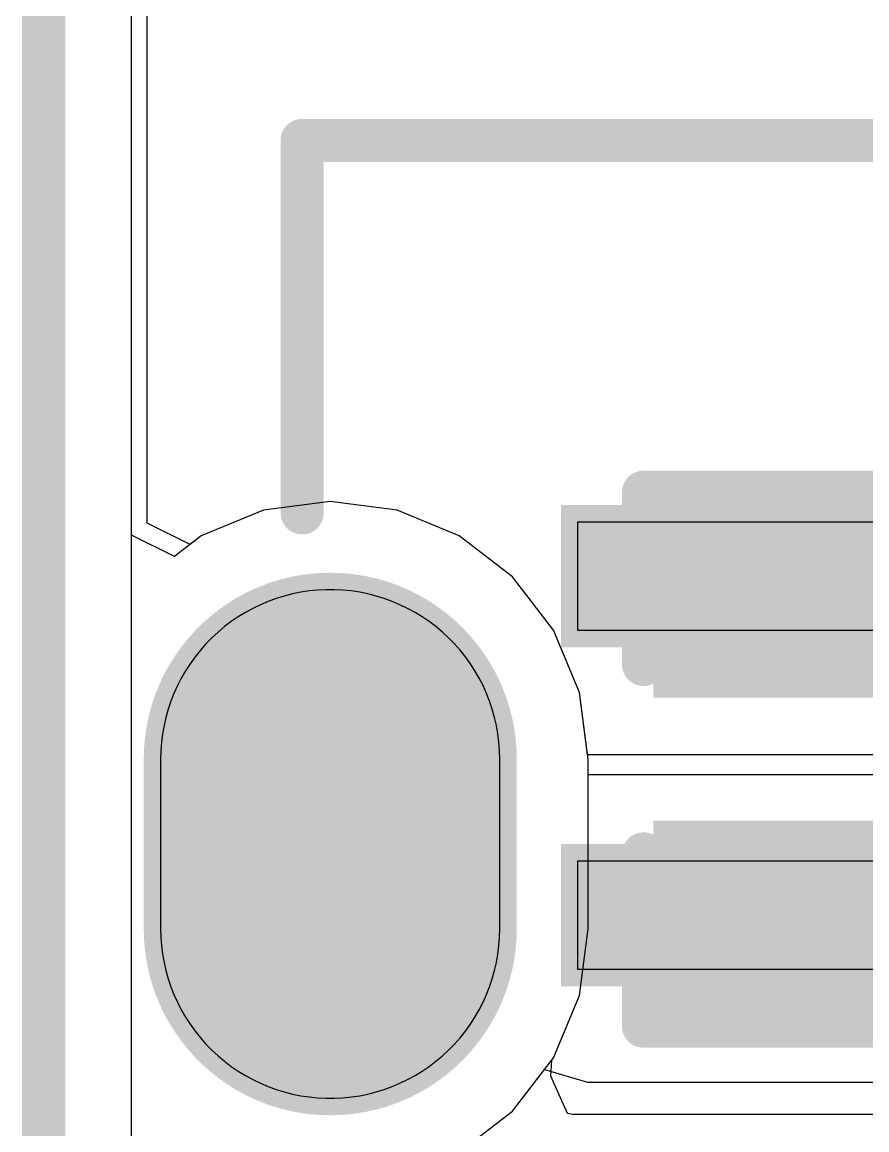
# Model space of a CAD drawing. Header units: inches. Extents: x 0 to 5271, y 0 to 5417.
# Drawn here: x -0.064 to 2.427, y 52.558 to 55.825 of the extents above; entities that cross this region are included whole.
import ezdxf

# ---------------------------------------------------------------- set-up
doc = ezdxf.new("R2010")
doc.units = ezdxf.units.IN
for name, color, linetype in [('Board_Outline', 216, 'Continuous'), ('Bottom Layer', 5, 'Continuous'), ('Bottom Overlay', 54, 'Continuous'), ('Bottom Paste', 16, 'Continuous'), ('Bottom Solder', 6, 'Continuous'), ('Drill Drawing', 1, 'Continuous'), ('L2_GND1', 16, 'Continuous'), ('L3_SIG1', 76, 'Continuous'), ('L4_PWR', 90, 'Continuous'), ('L5_GND2', 156, 'Continuous'), ('L6_SIG2', 130, 'Continuous'), ('L7_GND3', 216, 'Continuous'), ('Multi-Layer', 9, 'Continuous'), ('Pad Holes', 156, 'Continuous'), ('Top Layer', 1, 'Continuous'), ('Top Overlay', 2, 'Continuous'), ('Top Paste', 8, 'Continuous'), ('Top Solder', 216, 'Continuous')]:
    doc.layers.add(name, color=color, linetype=linetype)

# ---------------------------------------------------------------- blocks, each defined once
blk = doc.blocks.new('C___0402_B_93')
at = {"layer": 'Bottom Layer'}
for points in [[(-0.2413, 0.3175), (-0.2413, -0.3175), (-0.6985, -0.3175), (-0.6985, 0.3175)], [(0.6985, 0.3175), (0.6985, -0.3175), (0.2413, -0.3175), (0.2413, 0.3175)]]:
    blk.add_hatch(color=5, dxfattribs=at).paths.add_polyline_path(points)
at = {"layer": 'Bottom Paste'}
for points in [[(-0.2413, 0.3175), (-0.2413, -0.3175), (-0.6985, -0.3175), (-0.6985, 0.3175)], [(0.6985, 0.3175), (0.6985, -0.3175), (0.2413, -0.3175), (0.2413, 0.3175)]]:
    blk.add_hatch(color=16, dxfattribs=at).paths.add_polyline_path(points)
at = {"layer": 'Bottom Solder'}
for points in [[(-0.1813, 0.3775), (-0.1813, -0.3775), (-0.7585, -0.3775), (-0.7585, 0.3775)], [(0.7585, 0.3775), (0.7585, -0.3775), (0.1813, -0.3775), (0.1813, 0.3775)]]:
    blk.add_hatch(color=6, dxfattribs=at).paths.add_polyline_path(points)
at = {"layer": 'Bottom Overlay'}
for points in [[(-0.7874, -0.4064, 0.127, 0.127, 0), (-0.7874, 0.4064, 0.127, 0.127, 0)], [(-0.2794, 0.4064, 0.127, 0.127, 0), (-0.7874, 0.4064, 0.127, 0.127, 0)], [(0.7874, 0.4064, 0.127, 0.127, 0), (0.2794, 0.4064, 0.127, 0.127, 0)], [(0.7874, -0.4064, 0.127, 0.127, 0), (0.7874, 0.4064, 0.127, 0.127, 0)], [(-0.2794, -0.4064, 0.127, 0.127, 0), (-0.7874, -0.4064, 0.127, 0.127, 0)], [(0.7874, -0.4064, 0.127, 0.127, 0), (0.2794, -0.4064, 0.127, 0.127, 0)]]:
    blk.add_lwpolyline(points, format="xyseb", dxfattribs=at)
for points in [[(-0.8192, 0.4064, 0.0635, 0.0635, 1), (-0.7557, 0.4064, 0.0635, 0.0635, 1)], [(-0.8192, 0.4064, 0.0635, 0.0635, 1), (-0.7557, 0.4064, 0.0635, 0.0635, 1)], [(-0.3112, 0.4064, 0.0635, 0.0635, 1), (-0.2477, 0.4064, 0.0635, 0.0635, 1)], [(0.2476, 0.4064, 0.0635, 0.0635, 1), (0.3111, 0.4064, 0.0635, 0.0635, 1)], [(0.7556, 0.4064, 0.0635, 0.0635, 1), (0.8191, 0.4064, 0.0635, 0.0635, 1)], [(0.7556, 0.4064, 0.0635, 0.0635, 1), (0.8191, 0.4064, 0.0635, 0.0635, 1)], [(-0.8192, -0.4064, 0.0635, 0.0635, 1), (-0.7557, -0.4064, 0.0635, 0.0635, 1)], [(-0.8192, -0.4064, 0.0635, 0.0635, 1), (-0.7557, -0.4064, 0.0635, 0.0635, 1)], [(-0.3112, -0.4064, 0.0635, 0.0635, 1), (-0.2477, -0.4064, 0.0635, 0.0635, 1)], [(0.2476, -0.4064, 0.0635, 0.0635, 1), (0.3111, -0.4064, 0.0635, 0.0635, 1)], [(0.7556, -0.4064, 0.0635, 0.0635, 1), (0.8191, -0.4064, 0.0635, 0.0635, 1)], [(0.7556, -0.4064, 0.0635, 0.0635, 1), (0.8191, -0.4064, 0.0635, 0.0635, 1)]]:
    blk.add_lwpolyline(points, format="xyseb", close=True, dxfattribs=at)
blk = doc.blocks.new('TYPE_C_31_D_07_150')
at = {"layer": 'Bottom Layer'}
h = blk.add_hatch(color=5, dxfattribs=at)
edge = h.paths.add_edge_path()
edge.add_arc((2.33, -2.62), 0.5, 180, 360)
edge.add_line((2.83, -2.62), (2.83, -2.12))
edge.add_arc((2.33, -2.12), 0.5, 0, 180)
edge.add_line((1.83, -2.12), (1.83, -2.62))
at = {"layer": 'Bottom Solder'}
h = blk.add_hatch(color=6, dxfattribs=at)
edge = h.paths.add_edge_path()
edge.add_arc((2.33, -2.62), 0.55, 180, 360)
edge.add_line((2.88, -2.62), (2.88, -2.12))
edge.add_arc((2.33, -2.12), 0.55, 0, 180)
edge.add_line((1.78, -2.12), (1.78, -2.62))
at = {"layer": 'L2_GND1'}
h = blk.add_hatch(color=16, dxfattribs=at)
edge = h.paths.add_edge_path()
edge.add_arc((2.33, -2.62), 0.5, 180, 360)
edge.add_line((2.83, -2.62), (2.83, -2.12))
edge.add_arc((2.33, -2.12), 0.5, 0, 180)
edge.add_line((1.83, -2.12), (1.83, -2.62))
at = {"layer": 'L3_SIG1'}
h = blk.add_hatch(color=76, dxfattribs=at)
edge = h.paths.add_edge_path()
edge.add_arc((2.33, -2.62), 0.5, 180, 360)
edge.add_line((2.83, -2.62), (2.83, -2.12))
edge.add_arc((2.33, -2.12), 0.5, 0, 180)
edge.add_line((1.83, -2.12), (1.83, -2.62))
at = {"layer": 'L4_PWR'}
h = blk.add_hatch(color=90, dxfattribs=at)
edge = h.paths.add_edge_path()
edge.add_arc((2.33, -2.62), 0.5, 180, 360)
edge.add_line((2.83, -2.62), (2.83, -2.12))
edge.add_arc((2.33, -2.12), 0.5, 0, 180)
edge.add_line((1.83, -2.12), (1.83, -2.62))
at = {"layer": 'L5_GND2'}
h = blk.add_hatch(color=156, dxfattribs=at)
edge = h.paths.add_edge_path()
edge.add_arc((2.33, -2.62), 0.5, 180, 360)
edge.add_line((2.83, -2.62), (2.83, -2.12))
edge.add_arc((2.33, -2.12), 0.5, 0, 180)
edge.add_line((1.83, -2.12), (1.83, -2.62))
at = {"layer": 'L6_SIG2'}
h = blk.add_hatch(color=130, dxfattribs=at)
edge = h.paths.add_edge_path()
edge.add_arc((2.33, -2.62), 0.5, 180, 360)
edge.add_line((2.83, -2.62), (2.83, -2.12))
edge.add_arc((2.33, -2.12), 0.5, 0, 180)
edge.add_line((1.83, -2.12), (1.83, -2.62))
at = {"layer": 'L7_GND3'}
h = blk.add_hatch(color=216, dxfattribs=at)
edge = h.paths.add_edge_path()
edge.add_arc((2.33, -2.62), 0.5, 180, 360)
edge.add_line((2.83, -2.62), (2.83, -2.12))
edge.add_arc((2.33, -2.12), 0.5, 0, 180)
edge.add_line((1.83, -2.12), (1.83, -2.62))
at = {"layer": 'Multi-Layer'}
h = blk.add_hatch(color=9, dxfattribs=at)
edge = h.paths.add_edge_path()
edge.add_arc((2.33, -2.62), 0.5, 180, 360)
edge.add_line((2.83, -2.62), (2.83, -2.12))
edge.add_arc((2.33, -2.12), 0.5, 0, 180)
edge.add_line((1.83, -2.12), (1.83, -2.62))
at = {"layer": 'Pad Holes'}
h = blk.add_hatch(color=7, dxfattribs=at)
edge = h.paths.add_edge_path()
edge.add_arc((2.33, -2.645), 0.325, 180, 360)
edge.add_line((2.655, -2.645), (2.655, -2.095))
edge.add_arc((2.33, -2.095), 0.325, 0, 180)
edge.add_line((2.005, -2.095), (2.005, -2.645))
at = {"layer": 'Top Layer'}
h = blk.add_hatch(color=1, dxfattribs=at)
edge = h.paths.add_edge_path()
edge.add_arc((2.33, -2.62), 0.5, 180, 360)
edge.add_line((2.83, -2.62), (2.83, -2.12))
edge.add_arc((2.33, -2.12), 0.5, 0, 180)
edge.add_line((1.83, -2.12), (1.83, -2.62))
for points in [[(0.4, -2), (1.6, -2), (1.6, -2.32), (0.4, -2.32)], [(0.4, -3), (1.6, -3), (1.6, -3.32), (0.4, -3.32)]]:
    blk.add_hatch(color=1, dxfattribs=at).paths.add_polyline_path(points)
at = {"layer": 'Top Solder'}
h = blk.add_hatch(color=216, dxfattribs=at)
edge = h.paths.add_edge_path()
edge.add_arc((2.33, -2.62), 0.55, 180, 360)
edge.add_line((2.88, -2.62), (2.88, -2.12))
edge.add_arc((2.33, -2.12), 0.55, 0, 180)
edge.add_line((1.78, -2.12), (1.78, -2.62))
for points in [[(0.35, -1.95), (1.65, -1.95), (1.65, -2.37), (0.35, -2.37)], [(0.35, -2.95), (1.65, -2.95), (1.65, -3.37), (0.35, -3.37)]]:
    blk.add_hatch(color=216, dxfattribs=at).paths.add_polyline_path(points)
at = {"layer": 'Top Overlay'}
for points in [[(2.413, -3.3465, 0.127, 0.127, 0), (2.413, -4.4451, 0.127, 0.127, 0)], [(2.413, -4.4451, 0.127, 0.127, 0), (0.3093, -4.4451, 0.127, 0.127, 0)]]:
    blk.add_lwpolyline(points, format="xyseb", dxfattribs=at)
for points in [[(2.3813, -3.3465, 0.0635, 0.0635, 1), (2.4448, -3.3465, 0.0635, 0.0635, 1)], [(2.3813, -4.4451, 0.0635, 0.0635, 1), (2.4448, -4.4451, 0.0635, 0.0635, 1)], [(2.3813, -4.4451, 0.0635, 0.0635, 1), (2.4448, -4.4451, 0.0635, 0.0635, 1)]]:
    blk.add_lwpolyline(points, format="xyseb", close=True, dxfattribs=at)
at = {"layer": 'Top Paste'}
for p, q in [((2.2188, -1.6326), (2.1947, -1.6388)), ((2.2433, -1.6277), (2.2188, -1.6326)), ((2.2679, -1.624), (2.2433, -1.6277)), ((2.2927, -1.6215), (2.2679, -1.624)), ((2.3176, -1.6202), (2.2927, -1.6215)), ((2.3425, -1.6202), (2.3176, -1.6202)), ((2.3674, -1.6215), (2.3425, -1.6202)), ((2.3922, -1.624), (2.3674, -1.6215)), ((2.4169, -1.6277), (2.3922, -1.624)), ((2.4413, -1.6326), (2.4169, -1.6277)), ((2.4655, -1.6388), (2.4413, -1.6326)), ((2.1244, -1.6643), (2.102, -1.6752)), ((2.1474, -1.6547), (2.1244, -1.6643)), ((2.1708, -1.6461), (2.1474, -1.6547)), ((2.1947, -1.6388), (2.1708, -1.6461)), ((2.4893, -1.6461), (2.4655, -1.6388)), ((2.5127, -1.6547), (2.4893, -1.6461)), ((2.5357, -1.6643), (2.5127, -1.6547)), ((2.5582, -1.6752), (2.5357, -1.6643)), ((2.0801, -1.6871), (2.0588, -1.7001)), ((2.102, -1.6752), (2.0801, -1.6871)), ((2.5801, -1.6871), (2.5582, -1.6752)), ((2.6013, -1.7001), (2.5801, -1.6871)), ((2.0183, -1.7292), (1.9992, -1.7452)), ((2.0382, -1.7141), (2.0183, -1.7292)), ((2.0588, -1.7001), (2.0382, -1.7141)), ((2.6219, -1.7141), (2.6013, -1.7001)), ((2.6418, -1.7292), (2.6219, -1.7141)), ((2.6609, -1.7452), (2.6418, -1.7292)), ((1.9809, -1.7622), (1.9635, -1.78)), ((1.9992, -1.7452), (1.9809, -1.7622)), ((2.6792, -1.7622), (2.6609, -1.7452)), ((2.6966, -1.78), (2.6792, -1.7622)), ((1.9635, -1.78), (1.947, -1.7987)), ((2.7131, -1.7987), (2.6966, -1.78)), ((1.9315, -1.8182), (1.9169, -1.8384)), ((1.947, -1.7987), (1.9315, -1.8182)), ((2.7286, -1.8182), (2.7131, -1.7987)), ((2.7432, -1.8384), (2.7286, -1.8182)), ((1.9034, -1.8594), (1.891, -1.881)), ((1.9169, -1.8384), (1.9034, -1.8594)), ((2.7567, -1.8594), (2.7432, -1.8384)), ((2.7692, -1.881), (2.7567, -1.8594)), ((1.891, -1.881), (1.8796, -1.9031)), ((2.7806, -1.9031), (2.7692, -1.881)), ((1.8693, -1.9259), (1.8602, -1.9491)), ((1.8796, -1.9031), (1.8693, -1.9259)), ((2.7908, -1.9259), (2.7806, -1.9031)), ((2.7999, -1.9491), (2.7908, -1.9259)), ((1.8602, -1.9491), (1.8523, -1.9727)), ((2.8078, -1.9727), (2.7999, -1.9491)), ((1.8523, -1.9727), (1.8455, -1.9967)), ((2.8146, -1.9967), (2.8078, -1.9727)), ((0.4, -2), (1.6, -2)), ((1.6, -2), (1.6, -2.32)), ((1.84, -2.021), (1.8357, -2.0456)), ((1.8455, -1.9967), (1.84, -2.021)), ((2.8202, -2.021), (2.8146, -1.9967)), ((2.8245, -2.0456), (2.8202, -2.021)), ((1.8357, -2.0456), (1.8326, -2.0703)), ((2.8276, -2.0703), (2.8245, -2.0456)), ((1.8326, -2.0703), (1.8307, -2.0952)), ((2.8295, -2.0952), (2.8276, -2.0703)), ((1.8307, -2.0952), (1.8301, -2.1201)), ((1.8301, -2.1201), (1.8301, -2.6201)), ((2.8301, -2.1201), (2.8295, -2.0952)), ((2.8301, -2.6201), (2.8301, -2.1201)), ((1.6, -2.32), (0.4, -2.32)), ((1.8301, -2.6201), (1.8307, -2.645)), ((1.8307, -2.645), (1.8326, -2.6699)), ((2.8276, -2.6699), (2.8295, -2.645)), ((2.8295, -2.645), (2.8301, -2.6201)), ((1.8326, -2.6699), (1.8357, -2.6946)), ((2.8245, -2.6946), (2.8276, -2.6699)), ((1.8357, -2.6946), (1.84, -2.7192)), ((2.8202, -2.7192), (2.8245, -2.6946)), ((1.84, -2.7192), (1.8455, -2.7435)), ((1.8455, -2.7435), (1.8523, -2.7675)), ((2.8078, -2.7675), (2.8146, -2.7435)), ((2.8146, -2.7435), (2.8202, -2.7192)), ((1.8523, -2.7675), (1.8602, -2.7911)), ((2.7999, -2.7911), (2.8078, -2.7675)), ((1.8602, -2.7911), (1.8693, -2.8143)), ((2.7908, -2.8143), (2.7999, -2.7911)), ((1.8693, -2.8143), (1.8796, -2.837)), ((1.8796, -2.837), (1.891, -2.8592)), ((2.7692, -2.8592), (2.7806, -2.837)), ((2.7806, -2.837), (2.7908, -2.8143)), ((1.891, -2.8592), (1.9034, -2.8808)), ((2.7567, -2.8808), (2.7692, -2.8592)), ((1.9034, -2.8808), (1.9169, -2.9017)), ((1.9169, -2.9017), (1.9315, -2.922)), ((2.7286, -2.922), (2.7432, -2.9017)), ((2.7432, -2.9017), (2.7567, -2.8808)), ((1.9315, -2.922), (1.947, -2.9415)), ((2.7131, -2.9415), (2.7286, -2.922)), ((1.947, -2.9415), (1.9635, -2.9602)), ((1.9635, -2.9602), (1.9809, -2.978)), ((2.6792, -2.978), (2.6966, -2.9602)), ((2.6966, -2.9602), (2.7131, -2.9415)), ((0.4, -3), (1.6, -3)), ((1.6, -3), (1.6, -3.32)), ((1.9809, -2.978), (1.9992, -2.995)), ((1.9992, -2.995), (2.0183, -3.011)), ((2.6418, -3.011), (2.6609, -2.995)), ((2.6609, -2.995), (2.6792, -2.978)), ((2.0183, -3.011), (2.0382, -3.0261)), ((2.0382, -3.0261), (2.0588, -3.0401)), ((2.6013, -3.0401), (2.6219, -3.0261)), ((2.6219, -3.0261), (2.6418, -3.011)), ((2.0588, -3.0401), (2.0801, -3.0531)), ((2.0801, -3.0531), (2.102, -3.065)), ((2.102, -3.065), (2.1244, -3.0758)), ((2.5357, -3.0758), (2.5582, -3.065)), ((2.5582, -3.065), (2.5801, -3.0531)), ((2.5801, -3.0531), (2.6013, -3.0401)), ((2.1244, -3.0758), (2.1474, -3.0855)), ((2.1474, -3.0855), (2.1708, -3.0941)), ((2.1708, -3.0941), (2.1947, -3.1014)), ((2.1947, -3.1014), (2.2188, -3.1075)), ((2.4413, -3.1075), (2.4655, -3.1014)), ((2.4655, -3.1014), (2.4893, -3.0941)), ((2.4893, -3.0941), (2.5127, -3.0855)), ((2.5127, -3.0855), (2.5357, -3.0758)), ((2.2188, -3.1075), (2.2433, -3.1125)), ((2.2433, -3.1125), (2.2679, -3.1162)), ((2.2679, -3.1162), (2.2927, -3.1187)), ((2.2927, -3.1187), (2.3176, -3.1199)), ((2.3176, -3.1199), (2.3425, -3.1199)), ((2.3425, -3.1199), (2.3674, -3.1187)), ((2.3674, -3.1187), (2.3922, -3.1162)), ((2.3922, -3.1162), (2.4169, -3.1125)), ((2.4169, -3.1125), (2.4413, -3.1075)), ((1.6, -3.32), (0.4, -3.32))]:
    blk.add_line(p, q, dxfattribs=at)

msp = doc.modelspace()

# ---------------------------------------------------------------- linework, layer by layer
at = {"layer": 'Board_Outline'}
msp.add_lwpolyline([(0, 0, 0.127, 0.127, 0), (0, 110, 0.127, 0.127, 0)], format="xyseb", dxfattribs=at)
at = {"layer": 'Bottom Layer'}
for p, q in [((0.259, 54.3122), (0.259, 62.1702)), ((0.845, 54.4119), (0.6482, 54.386)), ((1.0418, 54.386), (0.845, 54.4119)), ((0.6482, 54.386), (0.4647, 54.31)), ((1.2253, 54.31), (1.0418, 54.386)), ((0.386, 54.2495), (0.259, 54.3122)), ((0.4647, 54.31), (0.386, 54.2495)), ((1.3828, 54.1891), (1.2253, 54.31)), ((1.5036, 54.0316), (1.3828, 54.1891)), ((1.5796, 53.8482), (1.5036, 54.0316)), ((1.6038, 53.6641), (1.5796, 53.8482)), ((2.7465, 53.6641), (1.6038, 53.6641)), ((1.3828, 52.6136), (1.4765, 52.7358)), ((1.4765, 52.7358), (1.6035, 52.6989)), ((1.6035, 52.6989), (1.6035, 52.6989)), ((1.6035, 52.6989), (2.7465, 52.6989)), ((1.2253, 52.4928), (1.3828, 52.6136))]:
    msp.add_line(p, q, dxfattribs=at)
for points in [[(2.175, 54.1213, 0.3048, 0.3048, 0), (2.2044, 54.1506, 0.3048, 0.3048, 0)], [(2.2044, 54.1506, 0.3048, 0.3048, 0), (3.0516, 54.1506, 0.3048, 0.3048, 0)], [(2.175, 53.1815, 0.3048, 0.3048, 0), (2.178, 53.1845, 0.3048, 0.3048, 0)], [(2.178, 53.1845, 0.3048, 0.3048, 0), (3.0703, 53.1845, 0.3048, 0.3048, 0)]]:
    msp.add_lwpolyline(points, format="xyseb", dxfattribs=at)
for points in [[(2.1282, 54.1506, 0.1524, 0.1524, 1), (2.2806, 54.1506, 0.1524, 0.1524, 1)], [(2.1282, 54.1506, 0.1524, 0.1524, 1), (2.2806, 54.1506, 0.1524, 0.1524, 1)], [(2.0988, 54.1213, 0.1524, 0.1524, 1), (2.2512, 54.1213, 0.1524, 0.1524, 1)], [(2.0988, 53.1815, 0.1524, 0.1524, 1), (2.2512, 53.1815, 0.1524, 0.1524, 1)], [(2.1018, 53.1845, 0.1524, 0.1524, 1), (2.2542, 53.1845, 0.1524, 0.1524, 1)], [(2.1018, 53.1845, 0.1524, 0.1524, 1), (2.2542, 53.1845, 0.1524, 0.1524, 1)]]:
    msp.add_lwpolyline(points, format="xyseb", close=True, dxfattribs=at)
at = {"layer": 'Drill Drawing'}
for points in [[(0.591, 53.6554, 0.0508, 0.0508, 0), (0.845, 53.5284, 0.0508, 0.0508, 0)], [(0.591, 53.6554, 0.0508, 0.0508, 0), (0.718, 53.4014, 0.0508, 0.0508, 0)], [(0.845, 53.5284, 0.0508, 0.0508, 0), (1.099, 53.6554, 0.0508, 0.0508, 0)], [(0.972, 53.4014, 0.0508, 0.0508, 0), (1.099, 53.6554, 0.0508, 0.0508, 0)], [(0.6926, 53.5538, 0.0508, 0.0508, 0), (0.845, 53.4776, 0.0508, 0.0508, 0)], [(0.6926, 53.5538, 0.0508, 0.0508, 0), (0.7688, 53.4014, 0.0508, 0.0508, 0)], [(0.845, 53.4776, 0.0508, 0.0508, 0), (0.9974, 53.5538, 0.0508, 0.0508, 0)], [(0.9212, 53.4014, 0.0508, 0.0508, 0), (0.9974, 53.5538, 0.0508, 0.0508, 0)], [(0.591, 53.1474, 0.0508, 0.0508, 0), (0.718, 53.4014, 0.0508, 0.0508, 0)], [(0.6926, 53.249, 0.0508, 0.0508, 0), (0.7688, 53.4014, 0.0508, 0.0508, 0)], [(0.9212, 53.4014, 0.0508, 0.0508, 0), (0.9974, 53.249, 0.0508, 0.0508, 0)], [(0.972, 53.4014, 0.0508, 0.0508, 0), (1.099, 53.1474, 0.0508, 0.0508, 0)], [(0.6926, 53.249, 0.0508, 0.0508, 0), (0.845, 53.3252, 0.0508, 0.0508, 0)], [(0.845, 53.3252, 0.0508, 0.0508, 0), (0.9974, 53.249, 0.0508, 0.0508, 0)], [(0.591, 53.1474, 0.0508, 0.0508, 0), (0.845, 53.2744, 0.0508, 0.0508, 0)], [(0.845, 53.2744, 0.0508, 0.0508, 0), (1.099, 53.1474, 0.0508, 0.0508, 0)]]:
    msp.add_lwpolyline(points, format="xyseb", dxfattribs=at)
for points in [[(0.5783, 53.6554, 0.0254, 0.0254, 1), (0.6037, 53.6554, 0.0254, 0.0254, 1)], [(0.5783, 53.6554, 0.0254, 0.0254, 1), (0.6037, 53.6554, 0.0254, 0.0254, 1)], [(1.0863, 53.6554, 0.0254, 0.0254, 1), (1.1117, 53.6554, 0.0254, 0.0254, 1)], [(1.0863, 53.6554, 0.0254, 0.0254, 1), (1.1117, 53.6554, 0.0254, 0.0254, 1)], [(0.6799, 53.5538, 0.0254, 0.0254, 1), (0.7053, 53.5538, 0.0254, 0.0254, 1)], [(0.6799, 53.5538, 0.0254, 0.0254, 1), (0.7053, 53.5538, 0.0254, 0.0254, 1)], [(0.9847, 53.5538, 0.0254, 0.0254, 1), (1.0101, 53.5538, 0.0254, 0.0254, 1)], [(0.9847, 53.5538, 0.0254, 0.0254, 1), (1.0101, 53.5538, 0.0254, 0.0254, 1)], [(0.8323, 53.5284, 0.0254, 0.0254, 1), (0.8577, 53.5284, 0.0254, 0.0254, 1)], [(0.8323, 53.5284, 0.0254, 0.0254, 1), (0.8577, 53.5284, 0.0254, 0.0254, 1)], [(0.8323, 53.4776, 0.0254, 0.0254, 1), (0.8577, 53.4776, 0.0254, 0.0254, 1)], [(0.8323, 53.4776, 0.0254, 0.0254, 1), (0.8577, 53.4776, 0.0254, 0.0254, 1)], [(0.7053, 53.4014, 0.0254, 0.0254, 1), (0.7307, 53.4014, 0.0254, 0.0254, 1)], [(0.7053, 53.4014, 0.0254, 0.0254, 1), (0.7307, 53.4014, 0.0254, 0.0254, 1)], [(0.7561, 53.4014, 0.0254, 0.0254, 1), (0.7815, 53.4014, 0.0254, 0.0254, 1)], [(0.7561, 53.4014, 0.0254, 0.0254, 1), (0.7815, 53.4014, 0.0254, 0.0254, 1)], [(0.9085, 53.4014, 0.0254, 0.0254, 1), (0.9339, 53.4014, 0.0254, 0.0254, 1)], [(0.9085, 53.4014, 0.0254, 0.0254, 1), (0.9339, 53.4014, 0.0254, 0.0254, 1)], [(0.9593, 53.4014, 0.0254, 0.0254, 1), (0.9847, 53.4014, 0.0254, 0.0254, 1)], [(0.9593, 53.4014, 0.0254, 0.0254, 1), (0.9847, 53.4014, 0.0254, 0.0254, 1)], [(0.8323, 53.3252, 0.0254, 0.0254, 1), (0.8577, 53.3252, 0.0254, 0.0254, 1)], [(0.8323, 53.3252, 0.0254, 0.0254, 1), (0.8577, 53.3252, 0.0254, 0.0254, 1)], [(0.8323, 53.2744, 0.0254, 0.0254, 1), (0.8577, 53.2744, 0.0254, 0.0254, 1)], [(0.8323, 53.2744, 0.0254, 0.0254, 1), (0.8577, 53.2744, 0.0254, 0.0254, 1)], [(0.6799, 53.249, 0.0254, 0.0254, 1), (0.7053, 53.249, 0.0254, 0.0254, 1)], [(0.6799, 53.249, 0.0254, 0.0254, 1), (0.7053, 53.249, 0.0254, 0.0254, 1)], [(0.9847, 53.249, 0.0254, 0.0254, 1), (1.0101, 53.249, 0.0254, 0.0254, 1)], [(0.9847, 53.249, 0.0254, 0.0254, 1), (1.0101, 53.249, 0.0254, 0.0254, 1)], [(0.5783, 53.1474, 0.0254, 0.0254, 1), (0.6037, 53.1474, 0.0254, 0.0254, 1)], [(0.5783, 53.1474, 0.0254, 0.0254, 1), (0.6037, 53.1474, 0.0254, 0.0254, 1)], [(1.0863, 53.1474, 0.0254, 0.0254, 1), (1.1117, 53.1474, 0.0254, 0.0254, 1)], [(1.0863, 53.1474, 0.0254, 0.0254, 1), (1.1117, 53.1474, 0.0254, 0.0254, 1)]]:
    msp.add_lwpolyline(points, format="xyseb", close=True, dxfattribs=at)
at = {"layer": 'L2_GND1'}
msp.add_line((0.259, 39.836), (0.259, 92.32), dxfattribs=at)
msp.add_lwpolyline([(0.845, 53.0526, 0.635, 0.635, 0), (0.845, 53.4014, 0.635, 0.635, 0)], format="xyseb", dxfattribs=at)
for points in [[(0.6863, 53.4014, 0.3175, 0.3175, 1), (1.0038, 53.4014, 0.3175, 0.3175, 1)], [(0.6863, 53.0526, 0.3175, 0.3175, 1), (1.0038, 53.0526, 0.3175, 0.3175, 1)]]:
    msp.add_lwpolyline(points, format="xyseb", close=True, dxfattribs=at)
at = {"layer": 'L3_SIG1'}
for p, q in [((0.3048, 54.3473), (0.3048, 86.2992)), ((0.845, 54.4119), (0.6482, 54.386)), ((1.0418, 54.386), (0.845, 54.4119)), ((0.6482, 54.386), (0.4647, 54.31)), ((1.2253, 54.31), (1.0418, 54.386)), ((0.4318, 54.2847), (0.3048, 54.3473)), ((0.4647, 54.31), (0.4318, 54.2847)), ((1.3828, 54.1891), (1.2253, 54.31)), ((1.5036, 54.0316), (1.3828, 54.1891)), ((1.5796, 53.8482), (1.5036, 54.0316)), ((1.6055, 53.6514), (1.5796, 53.8482)), ((1.6055, 53.1514), (1.6055, 53.6514)), ((1.5796, 52.9545), (1.6055, 53.1514)), ((1.5036, 52.7711), (1.5796, 52.9545)), ((1.4956, 52.7168), (1.4981, 52.764)), ((1.4981, 52.764), (1.5036, 52.7711)), ((1.5441, 52.6067), (1.4956, 52.7168)), ((1.5605, 52.6034), (1.5441, 52.6067)), ((2.7082, 52.6034), (1.5605, 52.6034))]:
    msp.add_line(p, q, dxfattribs=at)
at = {"layer": 'L4_PWR'}
for p, q in [((0.259, 54.3122), (0.259, 63.9014)), ((0.845, 54.4119), (0.6482, 54.386)), ((1.0418, 54.386), (0.845, 54.4119)), ((0.6482, 54.386), (0.4647, 54.31)), ((1.2253, 54.31), (1.0418, 54.386)), ((0.386, 54.2495), (0.259, 54.3122)), ((0.4647, 54.31), (0.386, 54.2495)), ((1.3828, 54.1891), (1.2253, 54.31)), ((1.5036, 54.0316), (1.3828, 54.1891)), ((1.5796, 53.8482), (1.5036, 54.0316)), ((1.6055, 53.6514), (1.5796, 53.8482)), ((1.6055, 53.1514), (1.6055, 53.6514)), ((1.5796, 52.9545), (1.6055, 53.1514)), ((1.5036, 52.7711), (1.5796, 52.9545)), ((1.3828, 52.6136), (1.5036, 52.7711)), ((1.2253, 52.4928), (1.3828, 52.6136))]:
    msp.add_line(p, q, dxfattribs=at)
at = {"layer": 'L5_GND2'}
for p, q in [((0.259, 54.3122), (0.259, 92.32)), ((0.845, 54.4119), (0.6482, 54.386)), ((1.0418, 54.386), (0.845, 54.4119)), ((0.6482, 54.386), (0.4647, 54.31)), ((1.2253, 54.31), (1.0418, 54.386)), ((0.386, 54.2495), (0.259, 54.3122)), ((0.4647, 54.31), (0.386, 54.2495)), ((1.3828, 54.1891), (1.2253, 54.31)), ((1.5036, 54.0316), (1.3828, 54.1891)), ((1.5796, 53.8482), (1.5036, 54.0316)), ((1.6055, 53.6514), (1.5796, 53.8482)), ((1.6055, 53.1514), (1.6055, 53.6514)), ((1.5796, 52.9545), (1.6055, 53.1514)), ((1.5036, 52.7711), (1.5796, 52.9545)), ((1.3828, 52.6136), (1.5036, 52.7711)), ((1.2253, 52.4928), (1.3828, 52.6136))]:
    msp.add_line(p, q, dxfattribs=at)
at = {"layer": 'L6_SIG2'}
for p, q in [((0.259, 54.3122), (0.259, 92.32)), ((0.845, 54.4119), (0.6482, 54.386)), ((1.0418, 54.386), (0.845, 54.4119)), ((0.6482, 54.386), (0.4647, 54.31)), ((1.2253, 54.31), (1.0418, 54.386)), ((0.386, 54.2495), (0.259, 54.3122)), ((0.4647, 54.31), (0.386, 54.2495)), ((1.3828, 54.1891), (1.2253, 54.31)), ((1.5036, 54.0316), (1.3828, 54.1891)), ((1.5796, 53.8482), (1.5036, 54.0316)), ((1.6055, 53.6514), (1.5796, 53.8482)), ((1.6055, 53.1514), (1.6055, 53.6514)), ((1.5796, 52.9545), (1.6055, 53.1514)), ((1.5036, 52.7711), (1.5796, 52.9545)), ((1.3828, 52.6136), (1.5036, 52.7711)), ((1.2253, 52.4928), (1.3828, 52.6136))]:
    msp.add_line(p, q, dxfattribs=at)
at = {"layer": 'L7_GND3'}
for p, q in [((0.259, 54.3122), (0.259, 92.32)), ((0.845, 54.4119), (0.6482, 54.386)), ((1.0418, 54.386), (0.845, 54.4119)), ((0.6482, 54.386), (0.4647, 54.31)), ((1.2253, 54.31), (1.0418, 54.386)), ((0.386, 54.2495), (0.259, 54.3122)), ((0.4647, 54.31), (0.386, 54.2495)), ((1.3828, 54.1891), (1.2253, 54.31)), ((1.5036, 54.0316), (1.3828, 54.1891)), ((1.5796, 53.8482), (1.5036, 54.0316)), ((1.6055, 53.6514), (1.5796, 53.8482)), ((1.6055, 53.1514), (1.6055, 53.6514)), ((1.5796, 52.9545), (1.6055, 53.1514)), ((1.5036, 52.7711), (1.5796, 52.9545)), ((1.3828, 52.6136), (1.5036, 52.7711)), ((1.2253, 52.4928), (1.3828, 52.6136))]:
    msp.add_line(p, q, dxfattribs=at)
at = {"layer": 'Top Layer'}
for p, q in [((0.259, 54.3122), (0.259, 57.2366)), ((0.845, 54.4119), (0.6482, 54.386)), ((1.0418, 54.386), (0.845, 54.4119)), ((0.6482, 54.386), (0.4647, 54.31)), ((1.2253, 54.31), (1.0418, 54.386)), ((0.386, 54.2495), (0.259, 54.3122)), ((0.4647, 54.31), (0.386, 54.2495)), ((1.3828, 54.1891), (1.2253, 54.31)), ((1.5036, 54.0316), (1.3828, 54.1891)), ((1.5796, 53.8482), (1.5036, 54.0316)), ((1.6055, 53.6514), (1.5796, 53.8482)), ((1.6055, 53.6054), (1.6055, 53.6514)), ((2.7077, 53.6054), (1.6055, 53.6054))]:
    msp.add_line(p, q, dxfattribs=at)
for points in [[(2.1902, 54.1762, 0.3048, 0.3048, 0), (3.1121, 54.1762, 0.3048, 0.3048, 0)], [(2.1826, 53.1838, 0.3048, 0.3048, 0), (3.0773, 53.1838, 0.3048, 0.3048, 0)]]:
    msp.add_lwpolyline(points, format="xyseb", dxfattribs=at)
for points in [[(2.114, 54.1762, 0.1524, 0.1524, 1), (2.2664, 54.1762, 0.1524, 0.1524, 1)], [(2.1064, 53.1838, 0.1524, 0.1524, 1), (2.2588, 53.1838, 0.1524, 0.1524, 1)]]:
    msp.add_lwpolyline(points, format="xyseb", close=True, dxfattribs=at)

# ---------------------------------------------------------------- block references
for name, p, rotation in [('TYPE_C_31_D_07_150', (3.175, 51.0313), 180), ('C___0402_B_93', (2.175, 53.6514), 270)]:
    msp.add_blockref(name, p, dxfattribs=dict(rotation=rotation))

doc.saveas('drawing.dxf')
